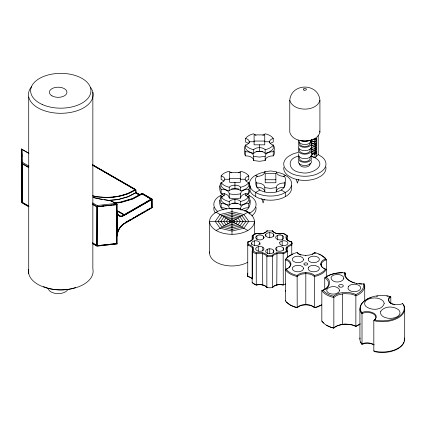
<?xml version="1.0" encoding="UTF-8"?>
<svg xmlns="http://www.w3.org/2000/svg" width="426" height="426" viewBox="0 0 426 426"><rect width="100%" height="100%" fill="white"/><g stroke="black" fill="none" stroke-linecap="round" stroke-linejoin="round"><path stroke-width="0.64" d="M364.725 300.905L364.725 285.665L364.342 283.993L363.49 283.982L363.74 285.074A21.401 12.354 0 0 1 357.473 293.812L355.875 294.52L355.864 326.396L359.635 324.117M287.369 257.395L287.369 251.409L286.544 250.909L285.074 252.016L283.157 252.863L282.491 252.709A8.403 4.851 0 0 0 272.438 255.115L272.155 255.493L269.759 255.675L267.368 255.493L267.086 255.115A8.403 4.851 0 0 0 257.032 252.709L256.361 252.863L256.25 253.774L256.25 285.015A7.673 4.43 0 0 1 266.862 287.555L267.209 287.63L266.884 287.188A8.174 4.718 0 0 0 257.102 284.85C255.249 285.468 253.582 283.53 252.155 282.651L252.155 251.409A7.673 4.43 0 0 0 247.756 245.28L247.378 243.608L247.756 241.936A7.673 4.43 0 0 0 252.155 235.807L253.933 234.47L256.25 233.443A7.673 4.43 0 0 0 266.862 230.908L267.368 230.855L267.086 231.233A8.403 4.851 0 0 1 257.032 233.64L256.25 233.443M326.327 276.937L326.327 259.817C323.803 255.733 319.026 253.603 314.516 252.527L313.781 253.182A10.133 5.852 0 0 1 309.404 255.036L305.82 255.414L302.236 255.036A10.133 5.852 0 0 1 297.859 253.182L297.124 252.527C292.582 253.576 287.896 255.776 285.319 259.817A9.612 5.549 0 0 1 289.808 262.762L290.431 264.722L289.808 266.687A9.612 5.549 0 0 1 289.052 267.587M321.417 305.138L316.848 307.162L314.441 307.737L313.627 307.013A9.942 5.74 0 0 0 309.335 305.197L305.82 304.83L302.306 305.197A9.942 5.74 0 0 0 298.014 307.013L297.199 307.737C292.667 306.699 287.928 304.579 285.319 300.57L285.319 259.817L285.968 258.971L287.092 259.397A10.133 5.852 0 0 1 290.303 261.926L290.958 263.992L290.303 266.064A10.133 5.852 0 0 1 287.092 268.588L285.319 269.626C288.024 273.545 292.811 275.547 297.327 276.559A9.612 5.549 0 0 1 302.423 273.966L305.82 273.609L309.217 273.966A9.612 5.549 0 0 1 314.313 276.559C318.829 275.547 323.622 273.545 326.327 269.626L324.548 268.588A10.133 5.852 0 0 1 321.342 266.064L320.687 263.992L321.342 261.926A10.133 5.852 0 0 1 324.548 259.397L325.677 258.971L326.327 259.817A9.612 5.549 0 0 0 321.832 262.762L321.369 263.726L321.209 266.042M285.968 269.014C288.546 272.571 292.944 274.472 297.124 275.457L297.859 274.802A10.133 5.852 0 0 1 302.236 272.954L305.82 272.576L309.404 272.954A10.133 5.852 0 0 1 313.781 274.802L314.516 275.457L314.441 307.737M390.807 303.514L390.807 296.922L387.995 295.916A21.95 12.673 0 0 0 361.115 311.438L362.009 312.684L362.009 344.357C365.716 342.797 370.141 342.946 373.719 344.794M240.28 179.25L245.152 179.25A6.342 3.658 0 0 0 248.757 182.552C250.69 185.619 250.717 190.331 248.757 193.388A7.79 4.494 0 0 0 240.669 198.058L234.95 198.788L229.231 198.058A7.79 4.494 0 0 0 221.142 193.388C219.188 190.347 219.188 185.624 221.142 182.584A6.342 3.658 0 0 0 224.747 179.25L229.619 179.25M223.33 209.848C219.081 207.302 218.778 200.795 221.142 196.918A6.342 3.658 0 0 0 224.747 193.58M244.737 150.895L244.354 152.588L244.865 154.84L245.621 155.889A7.79 4.494 0 0 1 253.71 160.559L259.429 161.289L265.148 160.559A7.79 4.494 0 0 1 273.236 155.889L273.993 154.84L274.504 152.588L274.12 150.895M250.025 185.885L249.514 188.143L248.757 189.192A7.79 4.494 0 0 0 240.669 193.862L234.95 194.591L229.231 193.862A7.79 4.494 0 0 0 221.142 189.192L220.386 188.143L219.875 185.885M245.152 193.58A6.342 3.658 0 0 0 248.757 196.887C250.334 198.713 250.371 201.7 248.757 203.521A7.79 4.494 0 0 0 240.669 208.192L238.853 208.628L232.995 208.772M255.845 182.179C254.045 196.146 287.028 196.146 285.228 182.179M252.155 239.795L252.155 235.807L252.98 235.44L253.246 235.823A8.403 4.851 0 0 1 249.082 241.633L248.422 241.792L248.108 243.177L248.422 244.556L247.756 245.28L247.756 276.522A7.673 4.43 0 0 1 252.346 279.014L252.346 247.772L253.017 247.181M247.756 273.178L247.378 274.85L247.756 276.522L248.981 276.852A8.174 4.718 0 0 1 252.288 278.652M289.771 100.227C291.373 82.692 318.323 82.692 319.921 100.227L319.921 132.182C316.875 144.025 292.822 144.025 289.771 132.182L289.771 100.227C292.822 112.07 316.875 112.07 319.921 100.227M259.966 243.177C259.333 245.754 255.786 245.898 253.672 245.275A4.196 2.423 0 0 1 253.672 241.073C256.122 240.173 260.701 241.015 259.966 244.481M248.422 244.556L249.082 244.716A8.403 4.851 0 0 1 253.246 250.525L252.155 251.409L253.933 252.746L256.25 253.774A7.673 4.43 0 0 1 266.862 256.314L272.656 256.314A7.673 4.43 0 0 1 283.274 253.774L285.59 252.746L287.369 251.409A7.673 4.43 0 0 1 291.767 245.28L291.102 244.556L291.416 243.177L291.102 241.792L290.441 241.633A8.403 4.851 0 0 1 286.272 235.823L286.544 235.44L287.369 235.807A7.673 4.43 0 0 0 291.767 241.936L292.145 243.608L291.767 245.28L291.767 254.588M97.181 245.978L96.931 246.143L97.181 205.524L115.638 203.458L117.182 204.31L117.182 243.874L96.931 246.143L92.389 243.518M21.699 178.025L21.662 177.232M117.256 233.192L117.544 232.591A10.272 5.932 -60 0 1 124.254 223.538L151.906 207.574L151.89 199.192L142.119 193.313L132.358 198.553L120.473 202.036L113.928 202.765M264.285 199.235L263.13 202.925L261.777 198.623M298.594 179.426L297.439 183.116L296.278 179.426M262.826 252.842L262.549 253.667L262.736 284.983M110.968 201.258L111.165 200.838L110.771 200.646L101.878 199.272A99.215 57.281 0 0 1 93.022 197.371M297.199 307.737L297.124 275.457M314.516 252.527L314.313 252.884A9.612 5.549 0 0 1 312.178 254.45M267.368 255.493L266.862 256.314L266.862 287.555L269.759 287.827L272.656 287.555A7.673 4.43 0 0 1 283.274 285.015L283.157 252.863M248.246 143.44A6.342 3.658 0 0 0 245.621 142.087L245.621 138.45C247.442 135.814 250.669 134.467 253.71 133.78A6.342 3.658 0 0 0 256.047 135.298M223.767 180.938A6.342 3.658 0 0 0 221.142 179.586L221.142 175.949C222.963 173.307 226.185 171.96 229.231 171.279A6.342 3.658 0 0 0 231.568 172.796M245.621 145.085C244.023 146.895 244.023 149.888 245.621 151.693A7.79 4.494 0 0 1 253.71 156.363L259.429 157.093L265.148 156.363A7.79 4.494 0 0 1 273.236 151.693C274.834 149.888 274.834 146.895 273.236 145.085M264.759 141.751L269.631 141.751A6.342 3.658 0 0 0 273.236 145.053C271.415 147.694 268.188 149.041 265.148 149.728A6.342 3.658 0 0 0 259.429 147.646A6.342 3.658 0 0 0 253.71 149.728C250.669 149.041 247.442 147.694 245.621 145.053A6.342 3.658 0 0 0 249.226 141.751L254.098 141.751M247.687 196.897A7.79 4.494 0 0 0 248.757 196.918L245.61 199.735L240.669 201.557A6.342 3.658 0 0 0 234.95 199.475A6.342 3.658 0 0 0 229.231 201.557C226.185 200.87 222.963 199.522 221.142 196.887A7.79 4.494 0 0 0 222.207 196.897M311.161 142.476L311.161 140.809L312.045 139.579M312.045 144.1L311.161 145.335L314.947 146.762L314.947 148.594L311.161 147.167M284.344 182.972C285.942 181.167 285.942 178.174 284.344 176.369A7.79 4.494 0 0 1 276.256 171.699L270.537 170.97L264.818 171.699A7.79 4.494 0 0 1 256.729 176.369C255.131 178.174 255.131 181.167 256.729 182.972A7.79 4.494 0 0 1 264.818 187.642L270.537 188.377L276.256 187.642A7.79 4.494 0 0 1 284.344 182.972L284.344 187.168A7.79 4.494 0 0 0 276.256 191.838L276.256 187.642M312.045 148.141L311.161 149.377L314.947 150.804L314.947 152.636L311.161 151.209M312.045 151.81L311.161 153.04L314.947 154.473L314.947 157.657C328.904 165.858 309.58 175.576 300.942 172.466C288.471 171.699 285.479 158.328 299.127 156.086M310.565 156.086L311.161 156.23L313.227 153.349M325.677 269.014C323.094 272.571 318.696 274.472 314.516 275.457M290.431 264.722L290.958 263.992M362.009 312.684C366.972 309.372 382.058 313.653 373.82 320.602L373.82 350.923L374.475 351.557L376.632 352.073A21.95 12.673 0 0 0 403.928 342.035M28.776 206.791L21.96 202.856L21.96 163.296L22.711 162.53L22.109 149.457L21.3 148.951L21.3 188.516M313.408 139.089L314.947 139.771L316.582 138.248L316.582 156.134M311.763 139.43L311.763 140.665L314.825 141.847L315.948 140.798L315.948 138.328M311.161 143.035L314.947 144.462L314.947 142.241L316.582 140.718M314.947 144.462L316.582 142.939M312.615 143.093L311.763 142.891L311.763 145.191L314.825 146.374L315.948 145.325L315.948 143.024M314.947 146.762L316.582 145.239M314.947 148.594L316.582 147.071M311.763 147.023L311.763 149.233L314.825 150.415L315.948 149.366L315.948 147.156M314.947 150.804L316.582 149.281M314.947 152.636L316.582 151.113M312.615 151.267L311.763 151.065L311.763 152.897L314.825 154.084L315.948 153.035L315.948 151.198M314.947 154.473L316.582 152.95M318.211 135.702L318.211 154.611L314.947 157.657L311.161 156.23M390.152 296.432C386.339 298.786 389.428 303.663 392.894 304.372M360.401 323.84A16.806 9.702 0 0 1 355.848 326.311A14.186 8.19 0 0 0 350.438 324.426L344.149 324.085L338.228 325.352A14.186 8.19 0 0 0 333.846 327.983L333.595 328.089C329.149 327.014 324.537 324.846 321.832 321.05L321.832 290.569L323.03 290.181C325.512 293.445 329.591 295.255 333.499 296.224C339.778 291.48 348.867 291.331 355.875 294.52M333.595 328.089C339.804 323.291 348.915 323.153 355.864 326.396M244.567 211.03C249.061 209.485 250.866 204.645 250.025 200.22M252.98 235.44L256.361 233.485M276.756 247.213C274.216 248.464 276.474 251.297 278.593 251.17A4.1 2.364 0 0 0 283.615 248.273C282.134 246.153 278.892 246.153 276.756 247.213L276.756 251.132M286.437 258.262L289.994 255.584L292.891 254.301M324.729 289.792L324.729 277.864L327.205 276.341A21.401 12.354 0 0 1 342.339 272.72L345.236 272.965L345.236 274.951M28.936 206.573L22.301 202.659L22.626 202.472L28.835 206.056M92.639 204.496L96.59 206.775L117.182 204.31L111.165 200.838L104.045 199.735M108.417 200.406L118.343 199.373L128.013 196.647L136 192.52L135.772 189.65L92.474 164.889M142.327 193.676L151.773 199.261L151.906 207.574M117.022 211.024L118.274 211.216L124.259 214.672L151.273 199.075L144.946 202.93M118.817 211.733L124.259 214.874L143.796 203.591M117.054 211.498L118.274 211.69L124.259 215.146L152.098 199.075L152.098 207.68L124.259 223.756A10.006 5.778 -60 0 0 117.182 236.009M122.257 216.099A10.272 5.932 -60 0 0 124.136 215.306L151.906 199.405L124.254 215.375A10.272 5.932 -60 0 1 117.544 214.065L117.256 213.522M125.409 222.409L128.279 220.748M129.429 220.088L131.155 219.092M132.88 218.096L134.03 217.43M135.75 216.435L136.9 215.774M138.051 215.109L139.201 214.443M140.926 213.453L142.076 212.787M143.796 211.791L144.946 211.126M146.097 210.465L147.247 209.8M148.972 208.804L150.122 208.144M128.854 220.625L130.005 219.96M151.773 207.393L152.098 207.68M117.427 232.521A10.272 5.932 -60 0 1 124.136 223.469L151.789 207.505M92.639 243.273L96.59 245.552L96.915 245.365L92.399 242.756M247.687 197.062L249.769 195.859M259.876 190.023L255.717 192.424L255.717 196.556M283.279 176.513L285.356 175.31M216.163 230.509L247.82 212.228M117.256 212.27L118.274 211.69A10.006 5.778 -60 0 1 117.347 212.153M222.601 194.517L218.586 196.7A21.13 12.2 0 0 0 217.803 211.541M248.779 213.506L251.313 212.132A21.13 12.2 0 0 0 252.096 197.286L248.315 194.97A21.13 12.2 0 0 0 247.224 194.485M151.273 199.075L142.103 193.782L132.694 198.83L120.664 202.355L114.988 202.989M151.273 199.277L142.103 193.99L132.694 199.038L120.664 202.563L114.988 203.197M92.655 195.768C106.931 199.017 122.699 197.275 135.346 189.639L127.656 193.819L122.581 195.246M139.488 195.007L135.756 192.85L128.013 196.849L118.343 199.576L109.077 200.545M277.555 235.365C271.453 238.31 281.799 242.405 283.711 238.091A4.196 2.423 0 0 0 278.567 235.12L277.555 235.365L277.598 239.929M272.155 255.493L272.656 256.314L272.656 287.555L272.31 287.63L272.64 287.188A8.174 4.718 0 0 1 282.422 284.85L283.194 285.031L285.59 283.988M321.651 304.808L317.013 306.858L314.313 307.508A9.612 5.549 0 0 0 309.217 304.909L305.82 304.553L302.423 304.909A9.612 5.549 0 0 0 297.327 307.508L294.627 306.858L289.994 304.808L286.437 302.13M252.346 239.444L253.017 239.167M323.03 290.181C329.16 289.036 332.413 280.436 325.981 277.262M276.783 284.983L276.975 253.667L276.698 252.842M402.82 303.86L402.623 303.632C398.438 305.335 393.123 305.128 389.54 302.178M283.274 233.443A7.673 4.43 0 0 1 272.656 230.908L272.155 230.855L272.438 231.233A8.403 4.851 0 0 0 282.491 233.64C284.312 233.022 285.958 234.934 287.369 235.807L287.369 240.461M118.146 196.498L121.314 195.603M291.102 244.556L290.441 244.716A8.403 4.851 0 0 0 286.272 250.525L286.544 250.909M245.621 145.053L245.621 148.69C247.442 151.331 250.669 152.678 253.71 153.365A6.342 3.658 0 0 1 259.429 151.283A6.342 3.658 0 0 1 265.148 153.365C268.188 152.678 271.415 151.331 273.236 148.69L273.236 145.053M240.669 187.222C243.709 186.54 246.936 185.193 248.757 182.552L248.757 186.189C246.936 188.83 243.709 190.177 240.669 190.859A6.342 3.658 0 0 0 234.95 188.777A6.342 3.658 0 0 0 229.231 190.859C226.185 190.177 222.963 188.83 221.142 186.189L221.142 182.552C222.963 185.193 226.185 186.54 229.231 187.222A6.342 3.658 0 0 1 234.95 185.14A6.342 3.658 0 0 1 240.669 187.222L240.669 190.859M221.142 196.887L221.142 200.524C222.963 203.159 226.185 204.507 229.231 205.194A6.342 3.658 0 0 1 234.95 203.111A6.342 3.658 0 0 1 240.669 205.194C243.709 204.507 246.936 203.159 248.757 200.524L248.757 196.887M247.756 241.936L248.422 241.792M262.549 233.554L262.826 233.507M97.975 206.637L99.908 206.418M101.841 206.2L103.768 205.987M105.701 205.769L107.629 205.55M109.562 205.337L111.49 205.119M113.422 204.906L115.35 204.688M97.336 206.706L116.708 204.757L116.708 243.534L97.405 245.695L116.708 243.534M97.842 245.903L100.477 245.605M101.798 245.461L104.434 245.163M105.754 245.014L117.182 243.874M109.029 197.451L111.633 197.179M112.938 197.041L115.542 196.769M266.862 230.908L272.656 230.908M269.759 248.827C267.885 248.571 264.29 250.286 266.128 252.464A4.196 2.423 0 0 0 273.396 252.464C275.233 250.286 271.639 248.571 269.759 248.827L269.759 253.401M21.311 149.622L21.604 149.622M21.311 155.985L21.604 155.98M21.311 164.154L21.604 164.148M21.311 172.759L21.604 172.759M21.311 180.933L21.604 180.928M21.95 202.185L22.243 202.18L21.604 188.398L21.311 188.398L21.96 202.856M364.342 283.993L359.027 283.817M254.098 141.054L264.759 141.054M255.978 151.47L262.879 151.47M229.619 178.553L240.28 178.553M265.206 179.751L275.867 179.751M231.499 188.963L239.023 188.963M232.127 203.298L237.772 203.298M97.123 196.956L107.741 197.552A38.841 22.424 0 0 0 135.772 189.65L136 192.52M361.77 284.035L356.402 283.402M276.698 233.507L276.975 233.554M291.102 241.792L291.767 241.936L291.767 243.267M92.943 196.013L97.192 196.998M311.161 140.809L314.947 142.241M231.046 208.628L229.231 208.192A7.79 4.494 0 0 0 221.142 203.521L220.386 202.472L219.875 200.22M315.932 253.273L314.313 252.884L314.516 253.262M390.397 296.826L390.807 296.922A8.515 4.915 0 0 0 388.73 300.319L389.071 301.528M374.475 319.878L376.632 320.395A21.95 12.673 0 0 0 403.513 304.878M373.82 350.923L376.52 351.567A22.386 12.924 0 0 0 404.615 337.962M393.757 304.59L394.843 304.862M356.732 283.46C351.386 282.417 344.08 279.296 344.235 272.864L345.236 272.965C344.57 278.231 350.002 281.554 354.379 282.864M286.506 239.167L287.177 239.444M313.169 143.338L314.825 144.073L314.825 146.374M313.722 151.757L314.825 152.247L314.825 154.084M283.157 233.485L286.544 235.44M318.755 254.301L320.49 255.073M262.837 247.171C260.653 246.09 257.325 246.084 255.813 248.257A4.196 2.423 0 0 0 260.957 251.228C263.124 251.356 265.441 248.454 262.837 247.171L262.837 250.44M256.361 252.863L252.98 250.909M256.33 285.031L252.155 282.651M326.508 325.283L331.146 327.338L333.846 327.983L333.846 297.502L333.499 296.224M255.717 175.31L257.799 176.513M281.197 190.023L285.356 192.424L285.356 196.556M220.13 195.859L222.207 197.062M245.61 210.572L249.769 212.973L249.769 214.15M216.163 212.228L247.82 230.509M92.554 164.697L135.772 189.65M142.119 193.313L152.098 199.075M92.559 165.075L135.447 189.836M92.474 165.096L135.346 189.847M135.772 192.371L140.005 194.815M135.564 192.493L139.51 194.773M139.488 194.799L135.756 192.85M135.447 192.557L139.393 194.836M28.569 153.152L21.3 148.951L21.95 163.408L22.243 163.403L22.243 202.18M22.109 149.457L28.915 153.392M110.771 200.646L115.638 203.458L115.638 204.038M28.936 166.124L22.711 162.53L22.711 163.11M92.671 202.92L97.181 205.524M21.96 163.296L28.776 167.232M92.389 203.958L96.931 206.578M27.142 166.305L28.27 166.955M93.528 204.634L94.657 205.284M28.51 167.471L22.301 163.882L22.301 202.659M291.416 243.177L292.145 243.608M318.211 154.611L321.992 156.933A21.13 12.2 0 0 1 321.209 171.779L317.194 173.957A21.13 12.2 0 0 1 291.48 173.51L287.699 171.188A21.13 12.2 0 0 1 288.482 156.342L292.502 154.159A21.13 12.2 0 0 1 298.514 152.423M101.878 199.272L102.107 199.437A98.459 56.844 0 0 1 93.321 197.547M374.278 344.874L371.733 343.473L367.691 342.792A8.515 4.915 0 0 0 361.807 343.99L360.694 342.429A22.386 12.924 0 0 1 360.013 337.962M321.651 255.584L325.208 258.262M321.832 321.05L323.568 323.009M286.506 247.181L287.177 247.772L287.177 251.761M285.319 290.766L285.729 291.155M285.319 300.57L285.729 301.113M320.687 263.992L321.832 266.687A9.612 5.549 0 0 0 322.588 267.587M402.623 303.632L403.939 305.415A22.386 12.924 0 0 1 376.52 321.247L373.82 320.602A8.515 4.915 0 0 0 375.897 317.205C375.173 313.611 370.838 312.615 367.691 312.466A8.515 4.915 0 0 0 361.807 313.664L360.694 312.109A22.386 12.924 0 0 1 365.348 300.33M270.611 143.44A6.342 3.658 0 0 1 273.236 142.087L273.236 138.45C271.415 135.814 268.188 134.467 265.148 133.78A6.342 3.658 0 0 1 262.81 135.298M324.75 257.682L325.677 258.971M246.127 180.938A6.342 3.658 0 0 1 248.757 179.586L248.757 175.949C246.936 173.307 243.709 171.96 240.669 171.279A6.342 3.658 0 0 1 238.331 172.796M362.009 344.357L361.115 343.111A21.95 12.673 0 0 1 360.7 342.035M297.124 252.527L297.327 252.884A9.612 5.549 0 0 0 299.467 254.45M116.708 204.757L116.639 243.321M319.665 131.054L319.921 132.182M21.785 153.557L21.939 156.843M404.7 308.765L404.7 339.085M359.927 308.765L359.927 339.085M342.339 293.823L342.339 324.303M314.947 138.509L314.947 139.771M314.825 139.377L314.825 141.847M314.825 148.205L314.825 150.415M312.343 153.307L312.343 154.585M305.82 255.414L305.82 255.84M305.82 272.576L305.82 304.83M283.253 247.772L283.253 250.387M282.624 235.748L282.624 239.668M282.161 240.956L282.161 245.53M273.801 234.449L273.801 236.409M273.604 250.334L273.604 252.948M273.236 151.693L273.236 155.889M269.759 232.676L269.759 237.9M269.631 142.966L269.631 141.751A6.342 3.658 0 0 1 273.236 138.45M267.704 249.146L267.704 253.72M265.723 234.449L265.723 236.409M265.148 149.728L265.148 153.365M265.148 156.363L265.148 160.559M264.818 171.699L264.818 172.897M264.818 187.642L264.818 191.838A7.79 4.494 0 0 0 256.729 187.168L256.729 182.972M263.715 236.542L263.715 238.501M259.429 144.829L259.429 151.283M258.278 246.665L258.278 251.239M256.899 235.748L256.899 239.668M254.647 240.844L254.647 245.419M254.381 234.566L254.381 221.371A22.386 12.924 0 0 0 220.801 210.178A22.386 12.924 0 0 0 220.801 232.559A22.386 12.924 0 0 0 254.381 221.371L209.608 221.371L209.608 253.044M253.71 149.728L253.71 153.365M253.71 156.363L253.71 160.559M251.574 243.177L251.574 244.481M249.226 142.966L249.226 141.751A6.342 3.658 0 0 0 245.621 138.45M248.757 189.192L248.757 193.915A6.342 3.658 0 0 0 245.594 195.88M248.757 203.521L248.757 207.718A7.79 4.494 0 0 0 241.654 210.013M245.621 151.693L245.621 155.889M240.669 193.862L240.669 198.058M240.669 201.557L240.669 205.194M240.669 208.192L240.669 209.991M234.95 182.328L234.95 188.777M234.95 199.475L234.95 203.111M231.994 208.442L231.994 234.295M229.231 187.222L229.231 190.859M229.231 193.862L229.231 198.058M229.231 201.557L229.231 205.194M221.142 189.192L221.142 193.915A6.342 3.658 0 0 1 224.305 195.88M221.142 203.521L221.142 207.718A7.79 4.494 0 0 1 226.951 209.033M117.374 213.591L117.374 233.262M97.405 206.919L97.405 245.695M96.59 206.775L96.59 245.552M92.852 92.293L92.852 268.87A32.323 18.659 0 0 1 61.152 289.872A32.323 18.659 0 0 1 28.638 269.291M28.718 96.984L28.718 273.561M22.626 163.696L22.626 202.472M21.604 153.435L21.604 188.398M21.492 158.232L21.492 177.908M21.54 157.679A10.006 5.778 -60 0 1 21.3 155.703M21.3 180.651A10.006 5.778 -60 0 1 21.54 178.398M124.259 215.146A10.006 5.778 -60 0 1 117.182 211.062M121.357 216.27A10.272 5.932 -60 0 1 117.848 214.736M247.82 262.182A22.386 12.924 0 0 1 222.532 264.759A22.386 12.924 0 0 1 209.693 251.92M300.863 255.041A9.612 5.549 0 0 1 299.909 254.663M324.873 269.083A9.612 5.549 0 0 1 323.611 268.391M288.029 268.391A9.612 5.549 0 0 1 286.767 269.083M286.304 269.28A9.612 5.549 0 0 1 285.319 269.626M364.725 285.665A22.386 12.924 0 0 1 358.165 294.803L355.848 295.83A14.186 8.19 0 0 0 350.438 293.945L344.149 293.605L338.228 294.877A14.186 8.19 0 0 0 333.846 297.502C329.33 296.491 324.537 294.488 321.832 290.569A14.186 8.19 0 0 0 326.385 288.04C328.43 286.389 329.447 283.349 327.993 280.99A14.186 8.19 0 0 0 324.729 277.864L326.508 276.527A22.386 12.924 0 0 1 342.339 272.741M366.488 299.622A22.386 12.924 0 0 1 368.687 298.509M369.885 298.014A22.386 12.924 0 0 1 371.121 297.572M376.52 296.278A22.386 12.924 0 0 1 377.782 296.107M386.845 296.107A22.386 12.924 0 0 1 388.107 296.278M404.263 339.831A21.95 12.673 0 0 1 404.178 340.933M90.706 87.58A32.323 18.659 0 0 1 59.693 113.289A32.323 18.659 0 0 1 31.758 86.43M75.663 287.486A28.249 16.31 0 0 1 43.479 286.512M67.894 289.323A10.07 5.815 0 0 1 65.284 291.932L63.202 292.854A10.07 5.815 0 0 1 48.133 288.327M255.973 207.324A21.13 12.2 0 0 1 251.878 215.849M215.189 212.872A21.13 12.2 0 0 1 213.948 207.217M291.293 185.731A21.13 12.2 0 0 1 286.9 195.72L282.885 197.904A21.13 12.2 0 0 1 257.171 197.451L253.39 195.129A21.13 12.2 0 0 1 249.78 190.278M265.393 172.035A21.13 12.2 0 0 0 258.188 173.968L254.173 176.151A21.13 12.2 0 0 0 253.39 190.997L257.171 193.313A21.13 12.2 0 0 0 282.885 193.766L286.9 191.583A21.13 12.2 0 0 0 287.683 176.742L283.902 174.42A21.13 12.2 0 0 0 276.325 172.136M221.142 175.949A6.342 3.658 0 0 1 224.747 179.25M245.152 179.25A6.342 3.658 0 0 1 248.757 175.949M325.869 166.971A21.13 12.2 0 0 1 321.209 175.911L317.194 178.095A21.13 12.2 0 0 1 291.48 177.642L287.699 175.32A21.13 12.2 0 0 1 283.753 167.503M311.816 156.677A21.13 12.2 0 0 1 315.368 157.615M309.958 163.27A5.293 3.057 0 0 1 304.846 167.114A5.293 3.057 0 0 1 299.734 163.27M311.284 160.655A6.667 3.85 0 0 1 304.846 165.501A6.667 3.85 0 0 1 298.408 160.655M310.618 156.603A6.667 3.85 0 0 1 304.846 162.375A6.667 3.85 0 0 1 299.073 156.603M309.958 157.737A5.293 3.057 0 0 1 304.846 161.582A5.293 3.057 0 0 1 299.734 157.737M311.273 153.802A6.651 3.839 0 0 1 304.846 158.637A6.651 3.839 0 0 1 298.418 153.802M310.607 148.461A6.651 3.839 0 0 1 304.846 154.223A6.651 3.839 0 0 1 299.084 148.461M309.958 149.59A5.293 3.057 0 0 1 304.846 153.44A5.293 3.057 0 0 1 299.734 149.59M311.262 145.846A6.64 3.834 0 0 1 304.846 150.671A6.64 3.834 0 0 1 298.429 145.846M310.597 141.581A6.64 3.834 0 0 1 304.846 147.332A6.64 3.834 0 0 1 299.095 141.581M309.958 142.705A5.293 3.057 0 0 1 304.846 146.555A5.293 3.057 0 0 1 299.734 142.705M310.815 140.026A6.182 3.568 0 0 1 304.846 144.515A6.182 3.568 0 0 1 298.876 140.026M309.217 140.458A6.182 3.568 0 0 1 300.474 140.458M307.492 140.58A5.293 3.057 0 0 1 302.199 140.58M264.067 237.463C263.05 240.663 257.586 240.631 255.813 238.091A4.196 2.423 0 0 1 260.957 235.12L262.837 235.748L264.067 237.463M265.707 234.47C264.988 239.018 275.819 238.315 273.396 233.885A4.196 2.423 0 0 0 266.128 233.885L265.707 234.47M279.696 242.548C279.195 245.584 283.748 246.031 285.851 245.275A4.196 2.423 0 0 0 285.851 241.073C283.796 240.488 280.99 240.594 279.696 242.548M303.504 259.423L303.312 260.259A5.597 3.232 0 0 1 299.356 262.544L295.106 262.224L293.061 261.037A5.597 3.232 0 0 1 293.951 257.139A5.597 3.232 0 0 1 300.703 256.628L302.753 257.81L303.504 259.423M303.504 268.561L302.753 270.18L300.703 271.362A5.597 3.232 0 0 1 293.951 270.845A5.597 3.232 0 0 1 293.061 266.948L295.106 265.765L299.356 265.441A5.597 3.232 0 0 1 303.312 267.725L303.504 268.561M308.328 258.587L308.328 260.259A5.597 3.232 0 0 0 312.285 262.544L316.534 262.224L318.584 261.037A5.597 3.232 0 0 0 317.695 257.139A5.597 3.232 0 0 0 310.937 256.628L308.887 257.81L308.328 258.587M308.328 267.725C307.599 269.488 309.436 270.909 310.937 271.362A5.597 3.232 0 0 0 317.695 270.845A5.597 3.232 0 0 0 318.584 266.948L315.181 265.441L312.285 265.441A5.597 3.232 0 0 0 308.328 267.725M339.671 290.351L338.803 292.22L336.433 293.589A6.47 3.738 0 0 1 328.622 292.992A6.47 3.738 0 0 1 327.594 288.482C330.895 285.724 338.212 285.638 339.671 290.351M380.769 311.262C379.486 314.351 382.702 316.832 385.333 317.62A9.793 5.655 0 0 0 397.154 316.726A9.793 5.655 0 0 0 398.709 309.899C393.746 305.9 384.705 305.815 380.769 311.262M384.193 303.589C381.989 310.719 370.913 310.591 365.918 306.411A9.793 5.655 0 0 1 367.473 299.59A9.793 5.655 0 0 1 379.294 298.69C381.515 299.483 384.007 300.99 384.193 303.589M343.798 278.668C341.657 283.306 331.636 283.231 330.986 277.693A6.465 3.733 0 0 1 341.327 275.223L343.361 276.751L343.798 278.668M348.308 286.506C346.397 290.324 352.249 292.071 355.124 291.629A6.465 3.733 0 0 0 359.406 285.66C356.125 283.578 351.088 283.567 348.308 286.506M220.12 214.512L215.205 221.371L220.12 228.224L231.994 231.062L243.864 228.224L248.784 221.371L243.864 214.512L231.994 211.674L220.12 214.512M222.1 215.657L218 221.371L222.1 227.079L231.994 229.444L241.888 227.079L245.983 221.371L241.888 215.657L231.994 213.293L222.1 215.657M224.076 216.797L220.801 221.371L224.076 225.94L231.994 227.83L239.907 225.94L243.187 221.371L239.907 216.797L231.994 214.906L224.076 216.797M226.057 217.942L223.597 221.371L226.057 224.795L231.994 226.217L237.926 224.795L240.386 221.371L237.926 217.942L231.994 216.52L226.057 217.942M228.038 219.081L226.398 221.371L228.038 223.655L231.994 224.598L235.951 223.655L237.591 221.371L235.951 219.081L231.994 218.139L228.038 219.081M230.013 220.226L229.193 221.371L230.013 222.51L231.994 222.984L233.97 222.51L234.79 221.371L233.97 220.226L231.994 219.752L230.013 220.226M264.759 134.898L254.098 134.898L254.098 144.829L264.759 144.829L264.759 134.898M240.28 172.397L229.619 172.397L229.619 182.328L240.28 182.328L240.28 172.397M275.867 173.595L265.206 173.595L265.206 182.749L275.867 182.749L275.867 173.595M304.83 264.983A1.981 1.145 0 0 0 307.801 263.992A1.981 1.145 0 0 0 304.83 263.002A1.981 1.145 0 0 0 304.83 264.983M339.293 286.836A2.359 1.363 0 0 0 343.239 286.224A2.359 1.363 0 0 0 340.347 284.557A2.359 1.363 0 0 0 339.293 286.836M42.318 104.524A30.15 17.407 0 0 0 90.658 93.118A30.15 17.407 0 0 0 49.384 74.651A30.15 17.407 0 0 0 42.318 104.524M51.951 95.85A8.792 5.075 0 0 0 66.658 93.576A8.792 5.075 0 0 0 55.891 87.362A8.792 5.075 0 0 0 51.951 95.85M304.058 90.136A1.582 0.911 0 0 0 306.427 89.348A1.582 0.911 0 0 0 304.058 88.56A1.582 0.911 0 0 0 304.058 90.136"/></g></svg>
